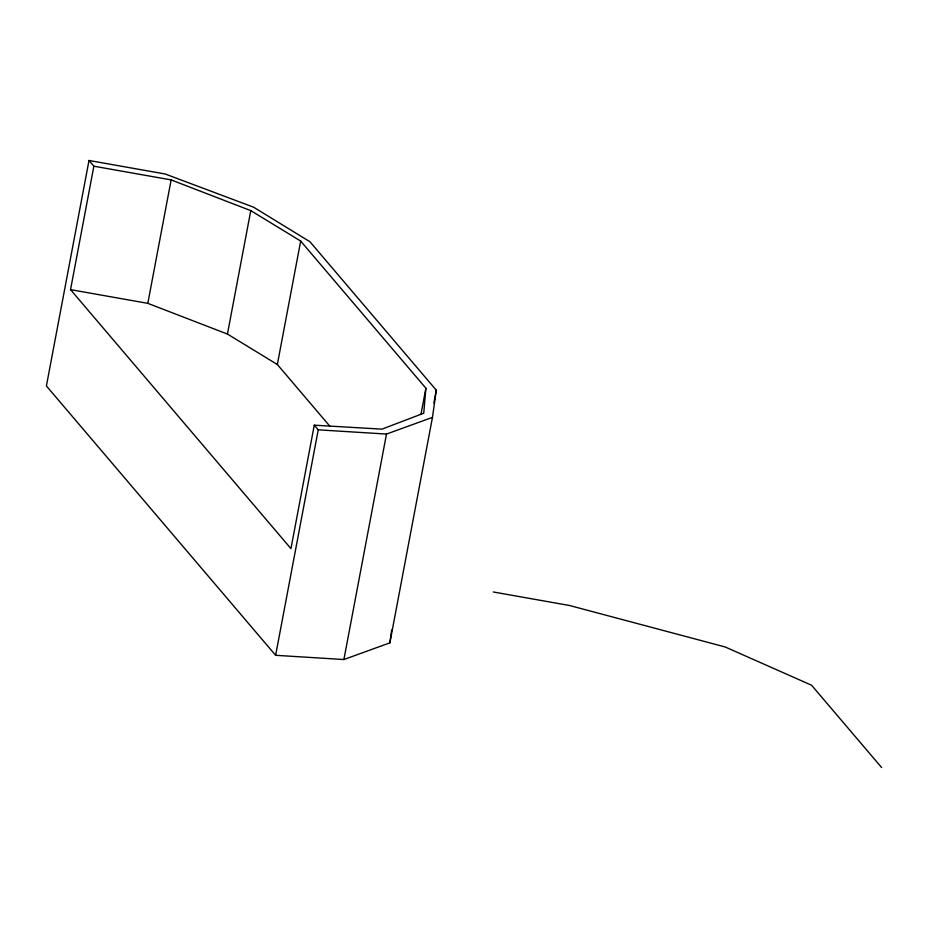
<?xml version="1.0" encoding="UTF-8"?>
<svg xmlns="http://www.w3.org/2000/svg" width="928" height="928" viewBox="0 0 928 928"><rect width="100%" height="100%" fill="white"/><g stroke="black" fill="none" stroke-linecap="round" stroke-linejoin="round"><path stroke-width="1.39" d="M93.867 166.193L171.135 179.904L250.769 210.621L300.672 241.06L425.894 388.217L423.736 413.215L381.953 429.142L314.267 425.186L290.951 548.634L70.54 289.64L93.867 166.193L89.007 160.474L46.4 385.944L275.628 655.307L343.894 659.53L389.864 642.849L432.471 417.368L436.288 390.201L309.964 241.756L253.611 207.199L165.184 174L89.007 160.474M389.864 642.849L391.674 629.973M329.684 426.01L277.344 364.507L227.441 334.057L147.819 303.352L171.135 179.904M227.441 334.057L250.769 210.621M277.344 364.507L300.672 241.06M275.628 655.307L318.234 429.838L314.267 425.186M343.894 659.53L386.5 434.06L432.471 417.368M421.068 413.76L425.894 388.217M433.886 402.972L436.288 390.201M318.234 429.838L386.5 434.06M70.54 289.64L147.819 303.352M493.302 591.983L569.49 605.497L725.116 646.955L811.548 685.212L881.6 767.526"/></g></svg>
